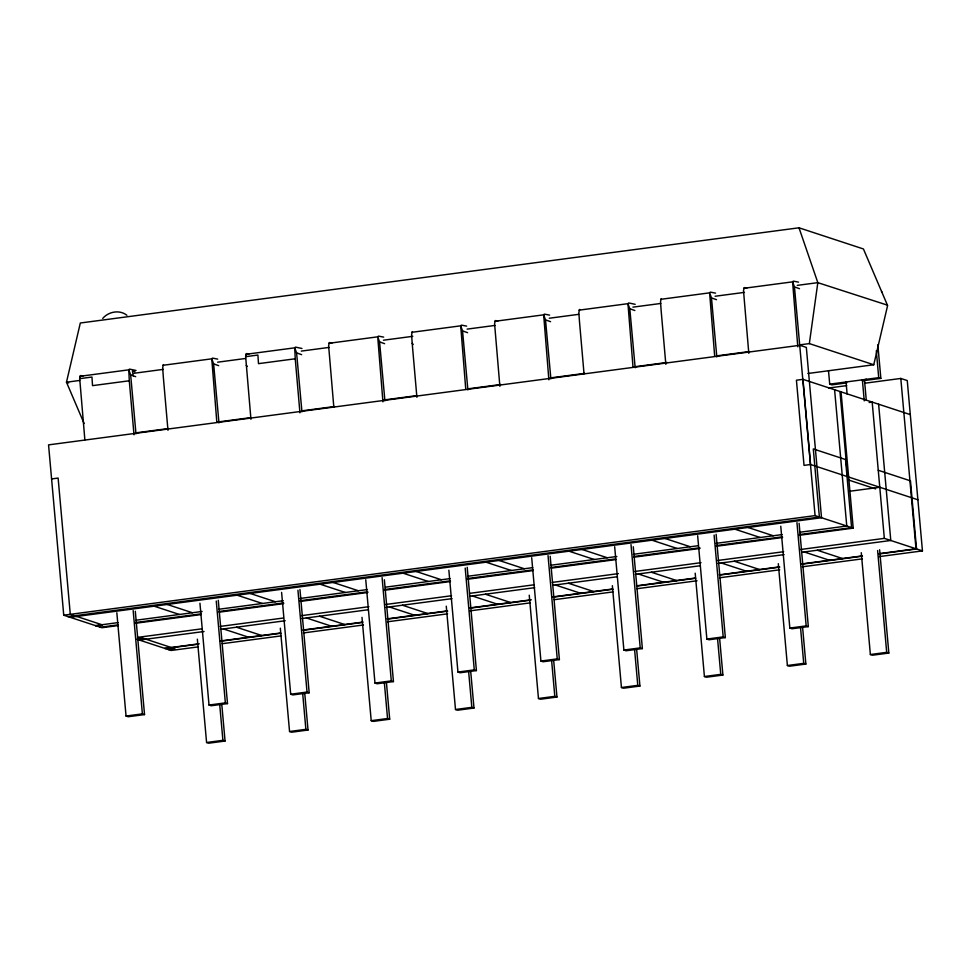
<?xml version="1.0" encoding="UTF-8"?>
<svg xmlns="http://www.w3.org/2000/svg" width="971" height="971" viewBox="0 0 971 971"><rect width="100%" height="100%" fill="white"/><g stroke="black" fill="none" stroke-linecap="round" stroke-linejoin="round"><path stroke-width="1.46" d="M84.865 439.839L79.707 378.666L80.484 375.583L83.154 375.874M163.456 364.586L162.679 367.669L163.262 376.275L167.971 430.299M250.943 419.302L245.651 356.673L246.428 353.59L249.11 353.881M332.082 342.884L329.4 342.593L328.623 345.676L333.793 406.849M412.384 331.596L411.607 334.679L412.19 343.285L416.899 397.309M498.026 320.891L495.356 320.6L494.579 323.683L499.871 386.312M579.638 309.421L578.862 312.504L579.444 321.11L584.02 373.689M661.3 298.607L660.523 301.69L661.117 310.283L665.827 364.319M746.954 287.901L744.284 287.61L743.507 290.681L748.799 353.323M800.359 344.79L809.341 343.6L817.825 282.634L798.999 227.797L80.326 323.003L66.477 382.198L84.125 423.514M807.884 373.495L873.754 364.756L887.603 305.562L863.425 248.964L798.999 227.797M102.72 318.427C108.582 311.533 119.567 309.482 126.91 315.272M162.776 365.327L211.775 358.821L212.455 358.093L217.71 359.112M328.72 343.321L377.719 336.828L378.411 336.1L383.654 337.119M411.692 332.325L460.703 325.831L461.383 325.103L466.626 326.122M494.676 321.328L543.675 314.835L544.355 314.106L549.61 315.126M578.959 310.162L627.958 303.668L628.638 302.928L635.18 304.324M660.62 299.335L709.619 292.841L710.311 292.113L715.554 293.133M743.592 288.338L792.603 281.845L793.283 281.117L798.526 282.136M79.707 378.666L91.954 377.039L92.536 385.645L129.289 380.778L128.791 369.83L129.483 369.089L136.013 370.473M245.651 356.673L257.898 355.046L258.492 363.652L295.233 358.785L294.747 347.824L295.427 347.096L301.969 348.48M79.683 380.45L66.489 382.222L68.662 382.938M133.986 373.277L163.334 369.368M217.638 362.195L245.505 358.481M301.277 351.101L329.157 347.4M383.46 340.214L412.796 336.318M467.1 329.12L494.979 325.431M549.27 318.233L578.619 314.349M632.922 307.139L660.802 303.462M715.093 296.252L744.441 292.38M797.276 285.365L817.813 282.658L887.421 305.149M135.588 432.896L168.529 428.527M217.941 421.984L250.87 417.615M301.775 410.867L334.716 406.509M384.128 399.955L417.069 395.585M467.973 388.837L500.915 384.48M550.314 377.925L584.76 373.362M634.16 366.82L667.101 362.45M716.513 355.896L749.454 351.538M51.584 478.934L58.126 478.072L70.288 614.327L102.489 624.911L95.959 625.785M910.325 414.629L802.956 379.345L796.426 380.219L804.024 465.376L810.554 464.514L917.923 499.786M828.506 370.679L829.707 384.152L878.706 377.67L880.855 378.374L877.833 344.79M862.903 380.001L866.46 379.285M846.821 382.877L831.856 384.868L829.707 384.152M863.158 380.717L880.855 378.374M828.676 388.012L846.712 385.621M864.748 383.229L900.809 378.447L907.254 380.559L922.45 550.885L878.876 556.662M869.166 402.504L872.176 402.103L884.338 538.395M848.593 491.399L879.775 487.272M70.191 617.313L821.527 517.725L806.331 347.4L799.886 345.288L48.55 444.876L63.746 615.201L815.082 515.613L853.206 528.139L841.044 391.871M68.043 616.646L819.378 517.058L813.297 448.93L845.51 459.514L851.591 527.641L798.999 534.608M95.425 625.603L117.964 622.617M136.001 620.226L202.114 611.463M218.645 609.278L283.253 600.709M299.784 598.512L367.402 589.555M385.438 587.164L450.059 578.607M468.083 576.216L532.703 567.647M550.727 565.256L616.852 556.492M633.383 554.307L697.991 545.738M716.028 543.347L782.141 534.584M800.177 532.193L846.761 526.015L834.599 389.759M100.256 627.23L118.292 624.838M134.823 622.642L200.936 613.878M218.973 611.487L283.581 602.93M300.112 600.733L367.73 591.776M384.261 589.579L450.374 580.816M466.905 578.631L533.03 569.868M551.055 567.477L615.675 558.908M633.711 556.517L699.824 547.753M716.355 545.568L782.468 536.805M118.389 625.53L101.87 627.727L63.746 615.201M134.92 623.346L201.046 614.582M219.07 612.191L283.69 603.622M300.221 601.437L367.839 592.468M384.37 590.283L450.483 581.52M467.015 579.323L533.128 570.56M551.164 568.169L615.784 559.612M633.808 557.22L699.933 548.457M716.452 546.26L782.577 537.497M799.109 535.312L853.206 528.139M137.518 637.389L202.126 628.795M220.162 626.429L283.265 618.029M301.301 615.675L368.919 606.681M385.451 604.52L451.564 595.733M469.6 593.366L534.208 584.773M552.244 582.418L618.369 573.618M634.9 571.458L701.013 562.67M717.545 560.51L783.658 551.71M800.189 549.55L884.338 538.371L922.45 550.885M137.53 638.833L142.761 638.141L174.962 648.725L168.432 649.599M139.448 640.071L204.056 631.502M220.587 629.317L285.207 620.748M301.726 618.563L367.851 609.8M385.875 607.409L452 598.646M470.025 596.255L534.645 587.686M552.681 585.295L617.289 576.738M635.325 574.346L699.933 565.777M717.97 563.386L784.083 554.623M802.119 552.232L890.783 540.483L878.621 404.227M164.669 648.361L199.237 643.773M220.271 640.994L280.376 633.019M302.916 630.033L363.02 622.071M387.065 618.879L447.17 610.917M469.721 607.931L531.319 599.762M552.365 596.971L612.47 589.009M636.515 585.816L695.115 578.048M719.159 574.868L779.264 566.894M801.803 563.908L861.908 555.946M879.944 553.555L916.005 548.773L900.809 378.447M165.216 648.567L198.278 644.186M220.818 641.2L280.922 633.238M303.462 630.24L362.062 622.484M387.611 619.097L447.716 611.123M470.255 608.137L530.36 600.175M552.9 597.177L613.004 589.215M637.049 586.035L695.661 578.267M719.693 575.075L779.81 567.113M802.349 564.127L862.454 556.152M878.986 553.968L916.551 548.979L910.47 480.851L878.257 470.267M198.169 646.892L171.114 650.473L136.862 639.221M222.201 643.7L280.813 635.932M303.353 632.946L363.457 624.984M387.502 621.792L447.607 613.83M470.146 610.844L530.251 602.87M554.295 599.69L612.895 591.922M636.94 588.729L697.044 580.767M719.584 577.781L779.701 569.807M802.24 566.821L862.345 558.859M116.836 612.725L126.048 716.04L142.385 713.879L144.533 714.583L135.309 611.257M199.941 603.222L209.02 705.043L225.357 702.87L227.505 703.587L218.281 600.26M281.602 592.395L290.693 694.216L307.03 692.056L309.179 692.76L299.954 589.433M365.751 579.723L374.976 683.05L391.301 680.877L393.449 681.581L384.37 579.76M448.857 570.232L457.948 672.053L474.285 669.881L476.421 670.585L467.209 567.27M531.695 557.73L540.92 661.045L557.257 658.884L559.405 659.588L550.181 556.274M614.667 546.734L623.892 650.048L640.229 647.888L642.377 648.592L633.286 546.77M697.651 535.737L706.864 639.052L723.201 636.891L725.349 637.595L716.125 534.281M780.757 526.233L789.836 628.055L806.173 625.894L808.321 626.598L799.097 523.284M144.533 714.583L128.196 716.744L126.048 716.04M227.505 703.587L211.168 705.747L209.02 705.043M309.179 692.76L292.841 694.92L290.693 694.216M393.449 681.581L377.124 683.754L374.976 683.05M476.421 670.585L460.096 672.757L457.948 672.053M559.405 659.588L543.068 661.761L540.92 661.045M642.377 648.592L626.04 650.764L623.892 650.048M725.349 637.595L709.012 639.755L706.864 639.052M808.321 626.598L791.984 628.759L789.836 628.055M197.356 639.173L206.58 742.499L222.905 740.327L225.054 741.043L221.716 703.599M280.328 628.176L289.552 731.503L305.877 729.33L308.025 730.034L304.688 692.602M361.989 617.35L371.213 720.676L387.55 718.504L389.699 719.22L386.361 681.776M446.272 606.183L455.496 709.498L471.833 707.337L473.982 708.041L470.632 670.609M529.244 595.187L538.468 698.501L554.805 696.341L556.953 697.044L553.604 659.612M612.361 585.683L621.44 687.504L637.777 685.344L639.925 686.048L636.588 648.616M695.2 573.193L704.412 676.508L720.749 674.347L722.897 675.051L719.56 637.619M778.305 563.69L787.384 665.511L803.721 663.351L805.869 664.055L802.532 626.623M861.277 552.693L870.368 654.515L886.693 652.354L888.841 653.058L879.617 549.732M225.054 741.043L208.729 743.203L206.58 742.499M308.025 730.034L291.701 732.207L289.552 731.503M389.699 719.22L373.362 721.38L371.213 720.676M473.982 708.041L457.644 710.214L455.496 709.498M556.953 697.044L540.616 699.217L538.468 698.501M639.925 686.048L623.588 688.208L621.44 687.504M722.897 675.051L706.56 677.212L704.412 676.508M805.869 664.055L789.532 666.215L787.384 665.511M888.841 653.058L872.516 655.219L870.368 654.515M134.969 371.747L132.432 370.995L133.258 375.826L135.685 376.663M809.341 343.6L873.754 364.756M848.399 479.953L875.599 488.899M748.022 527.471L773.256 535.761M817.279 550.229L842.512 558.519M734.962 529.207L760.196 537.497M804.206 551.953L829.44 560.243M665.05 538.468L690.284 546.758M734.307 561.226L759.54 569.516M651.99 540.204L677.212 548.494M721.235 562.949L746.468 571.239M582.078 549.465L607.312 557.755M651.335 572.222L676.556 580.512M569.018 551.2L594.24 559.49M638.263 573.958L663.496 582.248M499.106 560.461L524.34 568.751M568.363 583.219L593.584 591.509M486.046 562.197L511.268 570.487M555.291 584.955L580.524 593.245M416.134 571.458L441.368 579.748M485.379 594.216L510.612 602.505M403.062 573.193L428.296 581.483M472.319 595.951L497.553 604.241M333.162 582.466L358.396 590.756M402.407 605.212L427.641 613.502M320.09 584.19L345.324 592.48M389.347 606.948L414.568 615.238M250.19 593.463L275.412 601.753M319.435 616.209L344.669 624.499M237.118 595.187L262.352 603.476M306.375 617.944L331.596 626.234M167.218 604.46L192.44 612.75M236.463 627.205L261.697 635.495M154.146 606.183L179.38 614.473M223.391 628.941L248.625 637.231M797.798 346.829L792.603 281.845L794.448 286.894L799.497 288.69M714.692 356.369L709.619 292.841L711.476 297.891L716.513 299.687M633.019 367.196L627.958 303.668L629.803 308.717L634.852 310.514M548.87 379.819L543.675 314.835L545.52 319.884L550.569 321.68M465.764 389.359L460.703 325.831L462.548 330.88L467.597 332.677M382.926 401.812L377.719 336.828L379.576 341.877L384.613 343.673M246.209 355.58L245.748 354.318L294.747 347.824L296.592 352.874L301.641 354.67M216.836 422.349L211.775 358.821L213.62 363.87L218.669 365.666M80.253 377.573L79.792 376.323L128.791 369.83L130.648 374.867L133.258 375.826M412.19 343.285L413.245 344.462M246.233 365.278L247.302 366.455M881.559 291.434L881.935 292.32M794.448 286.894L815.082 515.613M711.476 297.891L716.816 356.915M629.803 308.717L635.155 367.742M545.52 319.884L550.873 378.908M462.548 330.88L467.888 389.905M379.576 341.877L384.917 400.902M296.592 352.874L301.945 411.898M213.62 363.87L218.973 422.895M130.648 374.867L135.989 433.891M876.315 350.701L878.706 377.658M866.266 400.076L864.518 380.535L862.369 379.831L864.251 400.865M877.614 550.533L886.693 652.354M846.044 381.991L847.113 394.02M839.964 391.519L847.562 476.688M802.956 379.345L810.554 464.514M796.948 522.58L806.173 625.894M800.517 627.412L803.721 663.351M714.11 535.07L723.201 636.891M717.545 638.408L720.749 674.347M631.004 544.573L640.229 647.888M634.573 649.405L637.777 685.344M548.032 555.57L557.257 658.884M551.601 660.401L554.805 696.341M465.194 568.059L474.285 669.881M468.617 671.398L471.833 707.337M382.089 577.563L391.301 680.877M384.346 682.577L387.55 718.504M297.939 590.234L307.03 692.056M302.673 693.391L305.877 729.33M216.266 601.061L225.357 702.87M219.701 704.4L222.905 740.327M133.161 610.553L142.385 713.879M299.942 412.809L295.233 358.785M133.998 434.802L129.289 380.778"/></g></svg>
